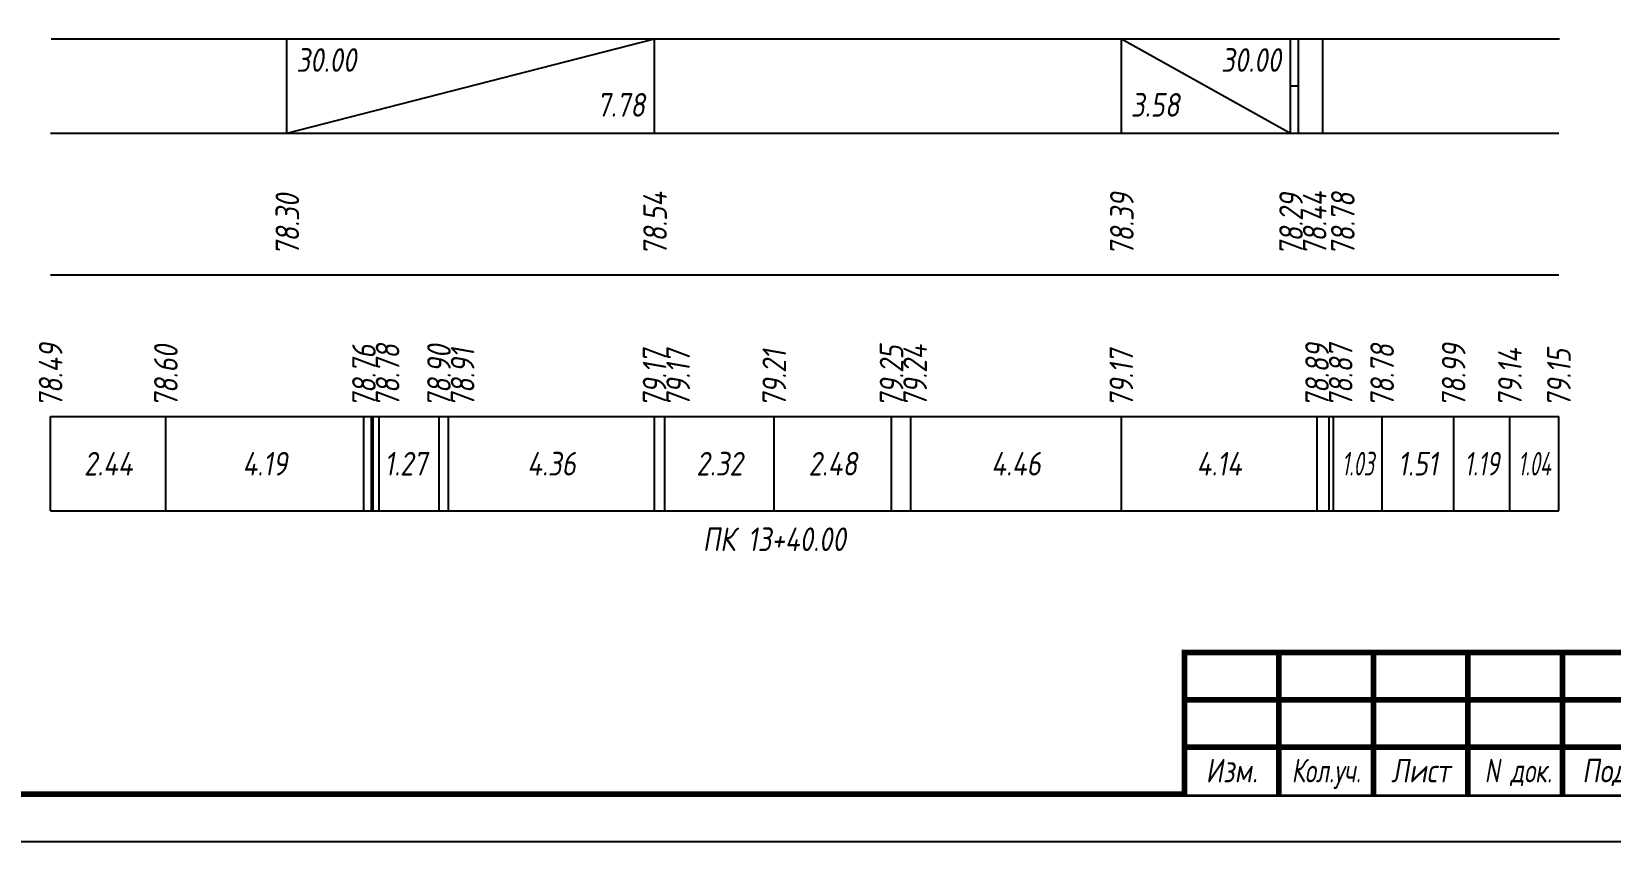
# Model space of a CAD drawing. Extents: x -717 to 1451, y -133302 to 233.
# Drawn here: x 77.9 to 245, y -20940.4 to -20854.7 of the extents above; entities that cross this region are included whole.
import ezdxf
from ezdxf.enums import TextEntityAlignment as Align

# ---------------------------------------------------------------- set-up
doc = ezdxf.new("R2010")
doc.units = 0
for name, color, linetype in [('Зарамочное оформление', 7, 'Continuous'), ('Код_510', 7, 'Continuous'), ('Код_516', 1, 'Continuous'), ('Подписи поперечников', 7, 'Continuous'), ('Таблица', 7, 'Continuous')]:
    doc.layers.add(name, color=color, linetype=linetype)
doc.styles.add('М', font='romand.shx', dxfattribs={"width": 0.8, "oblique": 10, "height": 2.5})

# ---------------------------------------------------------------- blocks, each defined once
blk = doc.blocks.new('Штамп')
at = {"linetype": 'Continuous'}
blk.add_wipeout([(199.95, -411.25), (384.95, -411.25), (384.95, -426.25), (199.95, -426.25)], dxfattribs=at).dxf.layer = 'Зарамочное оформление'
at = {"layer": 'Зарамочное оформление', "linetype": 'Continuous', "lineweight": -3, "const_width": 0.6, "flags": 128}
for points in [[(199.95, -426.25), (199.95, -411.25), (384.95, -411.25)], [(209.95, -411.25), (209.95, -426.25)], [(219.95, -411.25), (219.95, -426.25)], [(229.95, -411.25), (229.95, -426.25)], [(239.95, -411.25), (239.95, -426.25)], [(199.95, -416.25), (264.95, -416.25)], [(199.95, -421.25), (264.95, -421.25)]]:
    blk.add_lwpolyline(points, dxfattribs=at)
at = {"layer": 'Зарамочное оформление', "linetype": 'Continuous', "style": 'М', "oblique": 10}
for s, width, p in [('Изм.', 0.8, (204.95, -423.75)), ('Кол.уч.', 0.7, (214.95, -423.75)), ('Лист', 0.8, (224.95, -423.75)), ('N док.', 0.7, (235.28, -423.75)), ('Подпись', 0.8, (247.45, -423.75))]:
    blk.add_text(s, height=2.5, dxfattribs=dict(at, width=width)).set_placement(p, align=Align.MIDDLE_CENTER)
blk = doc.blocks.new('шифр')
blk.add_blockref('Штамп', (0, -20569))

msp = doc.modelspace()

# ---------------------------------------------------------------- linework, layer by layer
at = {"flags": 128}
msp.add_lwpolyline([(-30.054, -20940.421), (389.946, -20940.421), (389.946, -20643.421), (-30.054, -20643.421)], close=True, dxfattribs=at)
at = {"const_width": 0.6, "flags": 128}
msp.add_lwpolyline([(-10.054, -20935.421), (384.946, -20935.421), (384.946, -20648.421), (-10.054, -20648.421)], close=True, dxfattribs=at)
at = {"layer": 'Код_510'}
for p, q in [((79.946, -20905.421), (79.946, -20895.421)), ((92.146, -20905.421), (92.146, -20895.421)), ((113.11, -20905.421), (113.11, -20895.421)), ((113.904, -20905.421), (113.904, -20895.421)), ((114.072, -20905.421), (114.072, -20895.421)), ((114.716, -20905.421), (114.716, -20895.421)), ((121.05, -20905.421), (121.05, -20895.421)), ((122.063, -20905.421), (122.063, -20895.421)), ((143.866, -20905.421), (143.866, -20895.421)), ((144.942, -20905.421), (144.942, -20895.421)), ((156.538, -20905.421), (156.538, -20895.421)), ((168.947, -20905.421), (168.947, -20895.421)), ((170.981, -20905.421), (170.981, -20895.421)), ((193.27, -20905.421), (193.27, -20895.421)), ((213.986, -20905.421), (213.986, -20895.421)), ((215.28, -20905.421), (215.28, -20895.421)), ((215.735, -20905.421), (215.735, -20895.421)), ((220.876, -20905.421), (220.876, -20895.421)), ((228.444, -20905.421), (228.444, -20895.421)), ((234.4, -20905.421), (234.4, -20895.421)), ((239.585, -20905.421), (239.585, -20895.421))]:
    msp.add_line(p, q, dxfattribs=at)
at = {"layer": 'Код_516'}
for p, q in [((104.946, -20865.421), (104.946, -20855.421)), ((104.946, -20865.421), (143.866, -20855.421)), ((143.866, -20865.421), (143.866, -20855.421)), ((193.27, -20865.421), (193.27, -20855.421)), ((193.27, -20855.421), (211.179, -20865.421)), ((211.179, -20865.421), (211.179, -20855.421)), ((211.179, -20865.421), (211.179, -20855.421)), ((212.017, -20865.421), (212.017, -20855.421)), ((214.585, -20865.421), (214.585, -20855.421)), ((211.179, -20860.421), (212.017, -20860.421))]:
    msp.add_line(p, q, dxfattribs=at)
at = {"layer": 'Таблица'}
for p, q in [((80, -20855.421), (239.639, -20855.421)), ((79.946, -20865.421), (239.585, -20865.421)), ((79.946, -20880.421), (239.585, -20880.421)), ((79.946, -20895.421), (239.585, -20895.421)), ((79.946, -20905.421), (239.585, -20905.421))]:
    msp.add_line(p, q, dxfattribs=at)

# ---------------------------------------------------------------- texts
at = {"layer": 'Код_510', "style": 'М', "oblique": 10, "width": 0.8}
for s, p in [('78.49', (79.946, -20894.421)), ('78.60', (92.146, -20894.421)), ('78.76', (113.11, -20894.421)), ('78.78', (115.61, -20894.421)), ('78.90', (121.05, -20894.421)), ('78.91', (123.55, -20894.421)), ('79.17', (143.866, -20894.421)), ('79.17', (146.366, -20894.421)), ('79.21', (156.538, -20894.421)), ('79.25', (168.947, -20894.421)), ('79.24', (171.447, -20894.421)), ('79.17', (193.27, -20894.421)), ('78.89', (213.986, -20894.421)), ('78.87', (216.486, -20894.421)), ('78.78', (220.876, -20894.421)), ('78.99', (228.444, -20894.421)), ('79.14', (234.4, -20894.421)), ('79.15', (239.585, -20894.421))]:
    msp.add_text(s, height=2.5, rotation=90, dxfattribs=at).set_placement(p, align=Align.MIDDLE_LEFT)
at = {"layer": 'Код_510', "style": 'М', "oblique": 10}
for s, width, p in [('2.44', 0.8, (86.046, -20900.421)), ('4.19', 0.8, (102.628, -20900.421)), ('1.27', 0.8, (117.534, -20900.421)), ('4.36', 0.8, (132.965, -20900.421)), ('2.32', 0.8, (150.74, -20900.421)), ('2.48', 0.8, (162.742, -20900.421)), ('4.46', 0.8, (182.126, -20900.421)), ('4.14', 0.8, (203.628, -20900.421)), ('1.03', 0.6, (218.305, -20900.421)), ('1.51', 0.8, (224.66, -20900.421)), ('1.19', 0.7, (231.422, -20900.421)), ('1.04', 0.6, (236.992, -20900.421))]:
    msp.add_text(s, height=2.5, dxfattribs=dict(at, width=width)).set_placement(p, align=Align.MIDDLE_CENTER)
at = {"layer": 'Код_516', "style": 'М', "oblique": 10, "width": 0.8}
msp.add_text('30.00', height=2.5, dxfattribs=at).set_placement((105.946, -20856.421), align=Align.TOP_LEFT)
msp.add_text('30.00', height=2.5, dxfattribs=at).set_placement((210.179, -20856.421), align=Align.TOP_RIGHT)
msp.add_text('7.78', height=2.5, dxfattribs=at).set_placement((142.866, -20864.421), align=Align.BOTTOM_RIGHT)
msp.add_text('3.58', height=2.5, dxfattribs=at).set_placement((194.27, -20864.421), align=Align.BOTTOM_LEFT)
for s, p in [('78.54', (143.92, -20878.371)), ('78.39', (193.325, -20878.371)), ('78.29', (211.234, -20878.371)), ('78.44', (213.734, -20878.371)), ('78.78', (216.713, -20878.371)), ('78.30', (105, -20878.371))]:
    msp.add_text(s, height=2.5, rotation=90, dxfattribs=at).set_placement(p, align=Align.MIDDLE_LEFT)
at = {"layer": 'Подписи поперечников', "style": 'М', "oblique": 10, "width": 0.8}
msp.add_text('ПК 13+40.00', height=2.5, dxfattribs=at).set_placement((156.538, -20910.421), align=Align.BOTTOM_CENTER)

# ---------------------------------------------------------------- next in the draw order: block references
msp.add_blockref('шифр', (0, 59.829))

doc.saveas('drawing.dxf')
